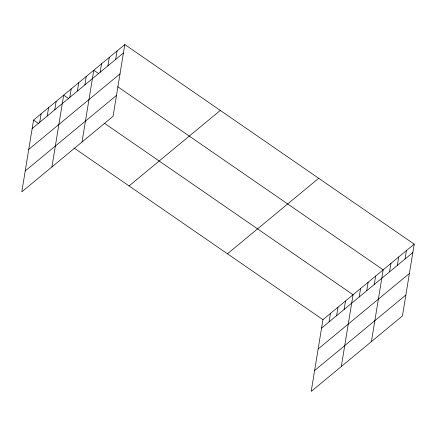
<?xml version="1.0" encoding="UTF-8"?>
<svg xmlns="http://www.w3.org/2000/svg" width="436" height="436" viewBox="0 0 436 436"><rect width="100%" height="100%" fill="white"/><g stroke="black" fill="none" stroke-linecap="round" stroke-linejoin="round"><path stroke-width="0.65" d="M124.81 44.559L33.556 120.069L21.8 191.851L113.055 116.341L124.81 44.559L414.2 244.149L402.444 315.931L311.19 391.441L322.945 319.659L414.2 244.149M39.703 122.271L41.082 113.84M47.23 116.041L48.614 107.61M54.762 109.812L56.14 101.381M51.917 166.934L63.667 95.152L68.447 98.443M69.814 97.353L71.199 88.917M77.346 91.124L78.725 82.687M84.873 84.895L86.257 76.458M82.028 142.016L93.784 70.229L98.558 73.526M100.16 72.245L101.539 63.814M107.915 65.825L109.294 57.394M115.671 59.41L117.055 50.974M329.093 321.861L330.472 313.43M336.619 315.631L338.004 307.2M344.151 309.402L345.53 300.971M341.306 366.523L353.062 294.741L104.52 123.323M359.204 296.943L360.588 288.512M366.736 290.714L368.115 282.283M374.262 284.485L375.647 276.053M371.418 341.606L383.173 269.819L117.66 86.699M389.55 271.835L390.928 263.404M397.305 265.42L398.689 256.984M405.06 259L406.445 250.564M32.177 128.5L123.432 52.99M28.749 149.406L120.004 73.897M25.223 170.945L116.477 95.435M129.056 185.932L220.311 110.422M227.445 253.796L318.7 178.28M321.566 328.09L412.821 252.58M318.138 348.996L409.393 273.486M314.612 370.535L405.867 295.025M33.556 120.069L38.858 123.726M73.875 147.875L322.945 319.659"/></g></svg>
